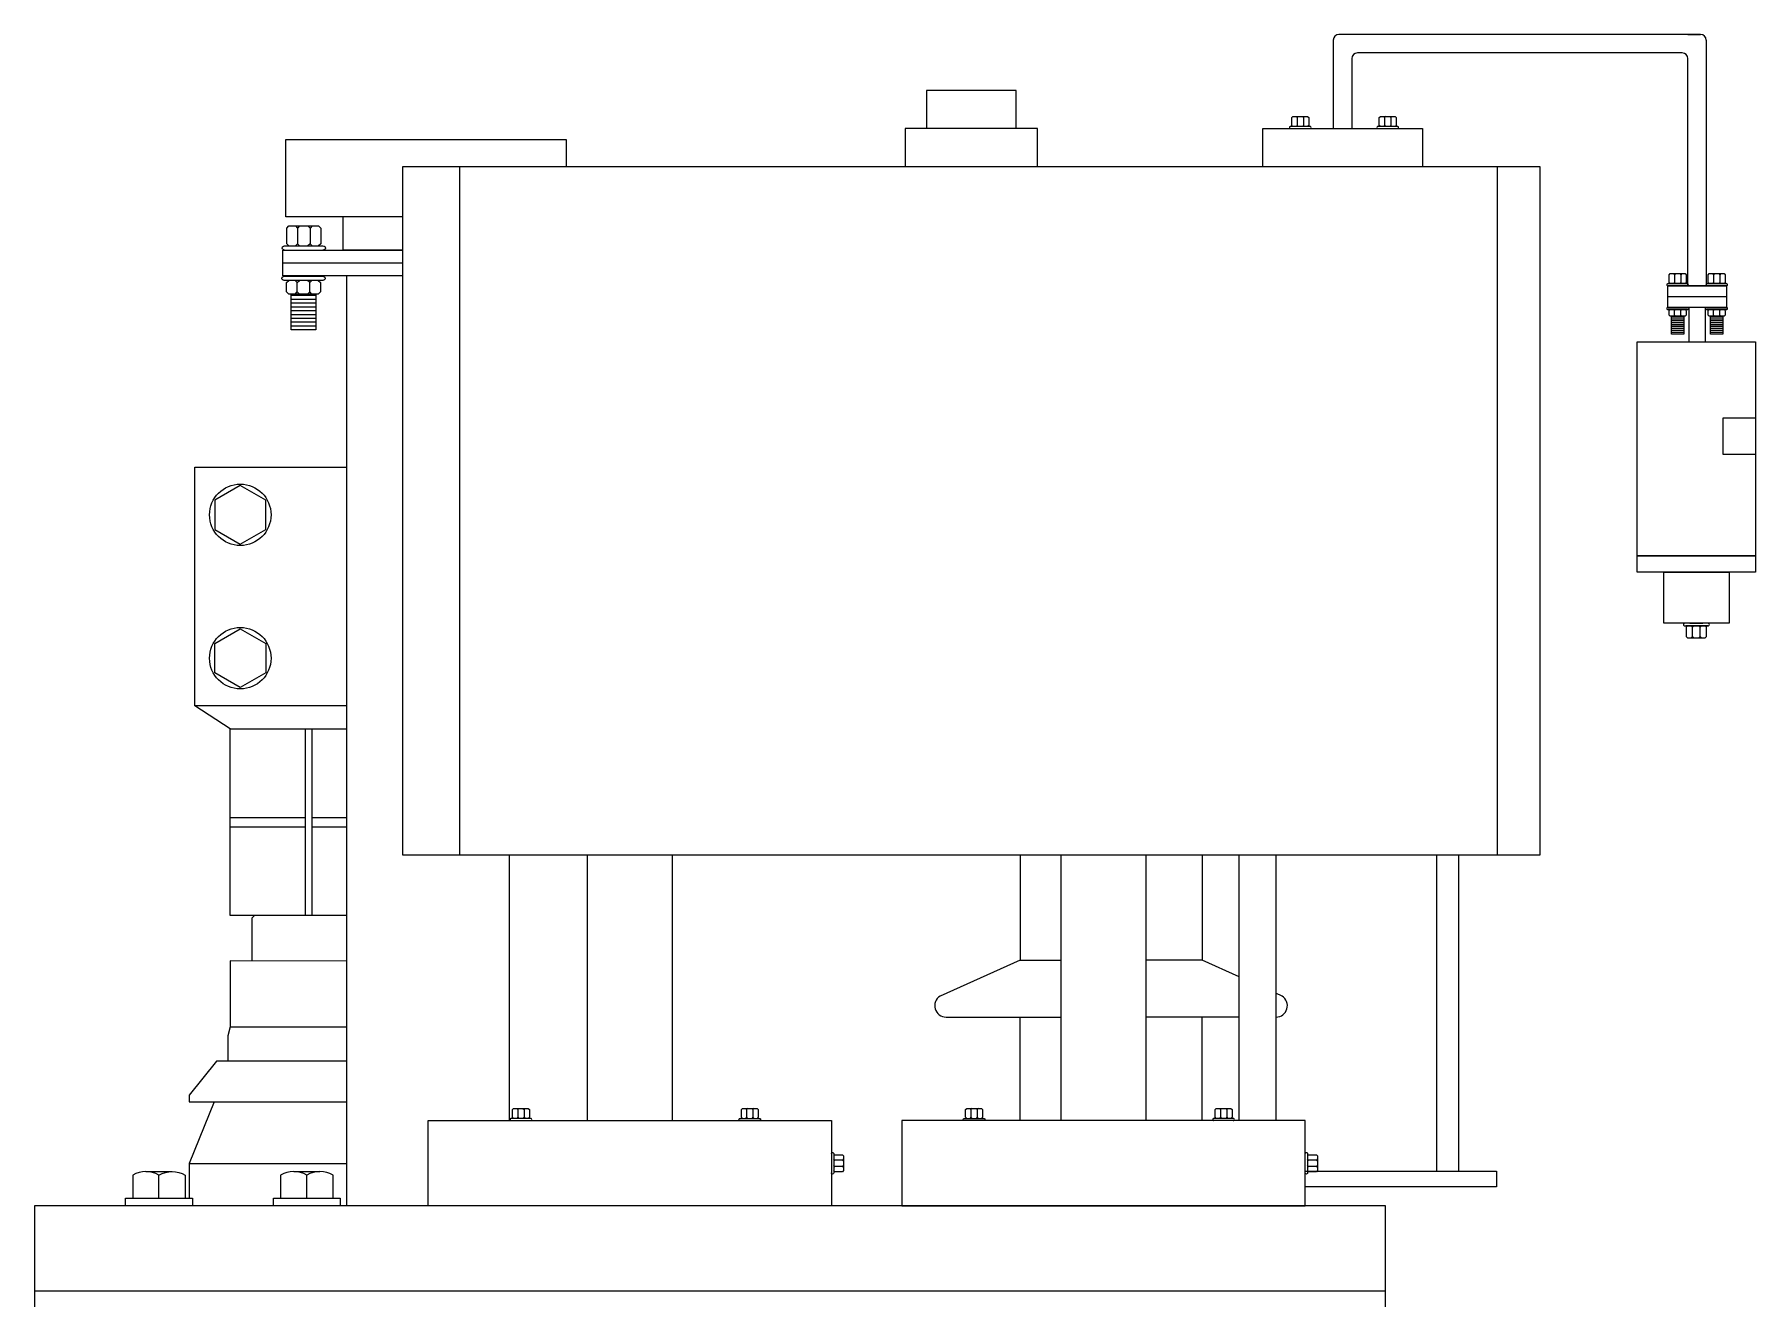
# Model space of a CAD drawing. Header units: inches. Extents: x 26.65 to 29.59, y 17.38 to 20.71.
# Drawn here: x 26.844 to 27.45, y 19.259 to 19.704 of the extents above; entities that cross this region are included whole.
import ezdxf

# ---------------------------------------------------------------- set-up
doc = ezdxf.new("R2010")
doc.units = ezdxf.units.IN
doc.header["$MEASUREMENT"] = 0
doc.linetypes.add('DASHEDX2', pattern=[1.5, 1, -0.5])
doc.layers.add('001_Dark_1 50', color=7, linetype='Continuous', lineweight=0, true_color=0x5c5c5c)
doc.layers.add('003_Light_1 50', color=7, linetype='Continuous', true_color=0xc2c2c2)
doc.layers.add('06', color=8, linetype='Continuous')

# ---------------------------------------------------------------- blocks, each defined once
blk = doc.blocks.new('A$C6F5A6055-flat-2')
at = {"layer": '06'}
for p, q in [((129.16, 212.1), (2, 212.1)), ((124.67, 212.1), (129.16, 212.1)), ((0, 210.1), (0, 179.11)), ((131.16, 210.1), (131.16, 123.75)), ((6.49, 203.61), (6.49, 179.11)), ((122.67, 205.61), (8.49, 205.61)), ((124.67, 123.75), (124.67, 203.61)), ((118.08, 127.63), (118.46, 128.01)), ((118.08, 124.88), (118.08, 127.63)), ((118.46, 128.01), (119.96, 128.01)), ((119.58, 128.01), (119.96, 127.63)), ((119.96, 128.01), (122.17, 128.01)), ((120.33, 128.01), (119.96, 127.63)), ((119.96, 127.63), (119.96, 124.88)), ((121.79, 128.01), (122.17, 127.63)), ((122.17, 128.01), (123.67, 128.01)), ((122.54, 128.01), (122.17, 127.63)), ((122.17, 127.63), (122.17, 124.88)), ((123.67, 128.01), (124.04, 127.63)), ((124.04, 127.63), (124.04, 124.88)), ((131.84, 127.63), (132.21, 128.01)), ((131.84, 124.88), (131.84, 127.63)), ((132.21, 128.01), (133.71, 128.01)), ((133.34, 128.01), (133.71, 127.63)), ((134.09, 128.01), (133.71, 127.63)), ((133.71, 128.01), (135.93, 128.01)), ((133.71, 127.63), (133.71, 124.88)), ((135.55, 128.01), (135.93, 127.63)), ((136.3, 128.01), (135.93, 127.63)), ((135.93, 128.01), (137.43, 128.01)), ((135.93, 127.63), (135.93, 124.88)), ((137.43, 128.01), (137.8, 127.63)), ((137.8, 127.63), (137.8, 124.88)), ((117.69, 124.51), (124.44, 124.51)), ((124.44, 123.76), (117.69, 123.76)), ((124.39, 124.51), (118.02, 124.51)), ((118.46, 124.51), (118.08, 124.88)), ((118.46, 124.51), (123.67, 124.51)), ((119.19, 123.76), (122.94, 123.76)), ((119.96, 124.88), (119.58, 124.51)), ((119.96, 124.88), (120.33, 124.51)), ((122.17, 124.88), (121.79, 124.51)), ((122.17, 124.88), (122.54, 124.51)), ((124.04, 124.88), (123.67, 124.51)), ((131.16, 123.75), (124.67, 123.75)), ((131.45, 124.5), (138.2, 124.5)), ((138.2, 123.75), (131.45, 123.75)), ((138.15, 124.5), (131.78, 124.5)), ((132.21, 124.5), (131.84, 124.88)), ((132.21, 124.5), (137.43, 124.5)), ((132.95, 123.75), (136.7, 123.75)), ((133.71, 124.88), (133.34, 124.5)), ((133.71, 124.88), (134.09, 124.5)), ((135.93, 124.88), (135.55, 124.5)), ((135.93, 124.88), (136.3, 124.5)), ((137.8, 124.88), (137.43, 124.5)), ((117.64, 119.95), (138.2, 119.95)), ((117.69, 116.14), (124.44, 116.14)), ((124.44, 115.39), (117.69, 115.39)), ((117.73, 115.39), (124.11, 115.39)), ((118.08, 115.02), (118.46, 115.39)), ((118.08, 113.39), (118.08, 115.02)), ((123.67, 115.39), (118.46, 115.39)), ((122.94, 116.14), (119.19, 116.14)), ((119.96, 115.02), (119.58, 115.39)), ((119.96, 115.02), (120.33, 115.39)), ((119.96, 113.39), (119.96, 115.02)), ((122.17, 115.02), (121.79, 115.39)), ((122.17, 115.02), (122.54, 115.39)), ((122.17, 113.39), (122.17, 115.02)), ((123.67, 115.39), (124.04, 115.02)), ((124.04, 115.02), (124.04, 113.39)), ((125.01, 116.15), (125.01, 104.08)), ((130.81, 116.15), (130.81, 104.08)), ((131.45, 116.15), (138.2, 116.15)), ((138.2, 115.4), (131.45, 115.4)), ((131.49, 115.4), (137.86, 115.4)), ((131.84, 115.02), (132.21, 115.4)), ((131.84, 113.39), (131.84, 115.02)), ((137.43, 115.4), (132.21, 115.4)), ((136.7, 116.15), (132.95, 116.15)), ((133.71, 115.02), (133.34, 115.4)), ((133.71, 115.02), (134.09, 115.4)), ((133.71, 113.39), (133.71, 115.02)), ((135.93, 115.02), (135.55, 115.4)), ((135.93, 115.02), (136.3, 115.4)), ((135.93, 113.39), (135.93, 115.02)), ((137.43, 115.4), (137.8, 115.02)), ((137.8, 115.02), (137.8, 113.39)), ((118.46, 113.01), (118.08, 113.39)), ((119.96, 113.01), (118.46, 113.01)), ((118.9, 106.7), (118.9, 113.01)), ((123.22, 112.73), (118.9, 112.73)), ((123.22, 112.06), (118.9, 112.06)), ((123.22, 112.06), (118.9, 112.06)), ((123.22, 111.39), (118.9, 111.39)), ((123.22, 111.39), (118.9, 111.39)), ((123.22, 110.72), (118.9, 110.72)), ((123.22, 110.72), (118.9, 110.72)), ((123.22, 110.05), (118.9, 110.05)), ((123.22, 110.05), (118.9, 110.05)), ((123.22, 109.38), (118.9, 109.38)), ((123.22, 109.38), (118.9, 109.38)), ((119.58, 113.01), (119.96, 113.39)), ((120.33, 113.01), (119.96, 113.39)), ((122.17, 113.01), (119.96, 113.01)), ((121.79, 113.01), (122.17, 113.39)), ((122.54, 113.01), (122.17, 113.39)), ((123.67, 113.01), (122.17, 113.01)), ((123.22, 113.01), (123.22, 106.7)), ((124.04, 113.39), (123.67, 113.01)), ((132.21, 113.02), (131.84, 113.39)), ((133.71, 113.02), (132.21, 113.02)), ((132.65, 106.71), (132.65, 113.02)), ((136.98, 112.74), (132.65, 112.74)), ((136.98, 112.07), (132.65, 112.07)), ((136.98, 112.07), (132.65, 112.07)), ((136.98, 111.4), (132.65, 111.4)), ((136.98, 111.4), (132.65, 111.4)), ((136.98, 110.73), (132.65, 110.73)), ((136.98, 110.73), (132.65, 110.73)), ((136.98, 110.06), (132.65, 110.06)), ((136.98, 110.06), (132.65, 110.06)), ((136.98, 109.39), (132.65, 109.39)), ((136.98, 109.39), (132.65, 109.39)), ((133.34, 113.02), (133.71, 113.39)), ((134.09, 113.02), (133.71, 113.39)), ((135.93, 113.02), (133.71, 113.02)), ((135.55, 113.02), (135.93, 113.39)), ((136.3, 113.02), (135.93, 113.39)), ((137.43, 113.02), (135.93, 113.02)), ((136.98, 113.02), (136.98, 106.71)), ((137.8, 113.39), (137.43, 113.02)), ((123.22, 108.71), (118.9, 108.71)), ((123.22, 108.71), (118.9, 108.71)), ((123.22, 108.04), (118.9, 108.04)), ((123.22, 108.04), (118.9, 108.04)), ((123.22, 107.37), (118.9, 107.37)), ((123.22, 107.37), (118.9, 107.37)), ((123.22, 106.7), (118.9, 106.7)), ((136.98, 108.72), (132.65, 108.72)), ((136.98, 108.72), (132.65, 108.72)), ((136.98, 108.05), (132.65, 108.05)), ((136.98, 108.05), (132.65, 108.05)), ((136.98, 107.38), (132.65, 107.38)), ((136.98, 107.38), (132.65, 107.38)), ((136.98, 106.71), (132.65, 106.71)), ((131.71, 5.1), (123.61, 5.1)), ((123.61, 4.2), (131.71, 4.2)), ((131.66, 4.2), (124.01, 4.2)), ((124.53, 4.2), (124.08, 3.75)), ((124.08, 3.75), (124.08, 0.45)), ((124.08, 0.45), (124.53, 0)), ((124.53, 4.2), (130.79, 4.2)), ((125.41, 5.1), (129.91, 5.1)), ((126.33, 3.75), (125.88, 4.2)), ((125.88, 0), (126.33, 0.45)), ((126.33, 3.75), (126.78, 4.2)), ((126.33, 0.45), (126.33, 3.75)), ((126.78, 0), (126.33, 0.45)), ((128.99, 3.75), (128.54, 4.2)), ((128.54, 0), (128.99, 0.45)), ((128.99, 3.75), (129.44, 4.2)), ((128.99, 0.45), (128.99, 3.75)), ((129.44, 0), (128.99, 0.45)), ((131.24, 3.75), (130.79, 4.2)), ((130.79, 0), (131.24, 0.45)), ((131.24, 0.45), (131.24, 3.75)), ((124.53, 0), (126.33, 0)), ((126.33, 0), (128.99, 0)), ((128.99, 0), (130.79, 0))]:
    blk.add_line(p, q, dxfattribs=at)
for points in [[(117.64, 123.75), (138.2, 123.75), (138.2, 116.15), (117.64, 116.15)], [(106.85, 104.08), (148.47, 104.08), (148.47, 28.77), (106.85, 28.77)], [(106.85, 28.77), (148.47, 28.77), (148.47, 28.77), (106.85, 28.77)], [(106.85, 28.77), (148.47, 28.77), (148.47, 23.03), (106.85, 23.03)], [(116.18, 23.03), (139.14, 23.03), (139.14, 5.1), (116.18, 5.1)]]:
    blk.add_lwpolyline(points, close=True, dxfattribs=at)
blk.add_lwpolyline([(148.47, 64.41), (137.05, 64.41), (137.05, 77.34), (148.47, 77.34)], dxfattribs=at)
for centre, radius, start, end in [((2, 210.1), 2, 90, 180), ((129.16, 210.1), 2, 0, 90), ((8.49, 203.61), 2, 90, 180), ((122.67, 203.61), 2, 0, 90), ((117.64, 124.13), 0.378, 82.73479, 277.26521), ((124.48, 124.13), 0.378, 262.73479, 97.26521), ((131.4, 124.13), 0.378, 82.73479, 277.26521), ((138.24, 124.13), 0.378, 262.73479, 97.26521), ((117.64, 115.77), 0.378, 82.73479, 277.26521), ((124.48, 115.77), 0.378, 262.73479, 97.26521), ((131.4, 115.77), 0.378, 82.73479, 277.26521), ((138.24, 115.77), 0.378, 262.73479, 97.26521), ((123.55, 4.65), 0.454, 82.73479, 277.26521), ((131.77, 4.65), 0.454, 262.73479, 97.26521)]:
    blk.add_arc(centre, radius, start, end, dxfattribs=at)

msp = doc.modelspace()

# ---------------------------------------------------------------- linework, layer by layer
at = {"layer": '001_Dark_1 50'}
msp.add_line((27.3195, 19.26202), (26.8445, 19.26202), dxfattribs=at)
msp.add_lwpolyline([(27.3195, 17.93765), (27.3195, 19.29202), (26.8445, 19.29202), (26.8445, 17.93765)], dxfattribs=at)
at = {"layer": '003_Light_1 50'}
for p, q in [((27.28842, 19.67459), (27.28842, 19.67183)), ((27.29063, 19.67459), (27.29063, 19.67183)), ((27.31919, 19.67459), (27.31919, 19.67183)), ((27.3214, 19.67459), (27.3214, 19.67183)), ((26.93773, 19.6365), (26.93698, 19.63575)), ((26.94215, 19.6365), (26.9414, 19.63575)), ((26.93698, 19.63024), (26.93773, 19.62949)), ((26.9414, 19.63024), (26.94215, 19.62949)), ((26.94341, 19.612), (26.93477, 19.612)), ((26.93689, 19.61657), (26.93764, 19.61732)), ((26.93764, 19.61257), (26.93689, 19.61332)), ((26.94131, 19.61657), (26.94206, 19.61732)), ((26.94206, 19.61257), (26.94131, 19.61332)), ((26.94341, 19.61066), (26.93477, 19.61066)), ((26.94341, 19.60932), (26.93477, 19.60932)), ((26.94341, 19.60798), (26.93477, 19.60798)), ((26.94341, 19.60665), (26.93477, 19.60665)), ((26.94341, 19.60531), (26.93477, 19.60531)), ((26.94341, 19.60397), (26.93477, 19.60397)), ((26.94341, 19.60263), (26.93477, 19.60263)), ((26.94341, 19.60129), (26.93477, 19.60129)), ((26.91328, 19.45975), (26.90088, 19.46775)), ((26.93968, 19.45975), (26.93968, 19.39415)), ((26.94208, 19.45975), (26.94208, 19.39415)), ((26.91328, 19.4286), (26.93968, 19.4286)), ((26.91328, 19.42529), (26.93968, 19.42529)), ((26.94208, 19.4286), (26.95439, 19.4286)), ((26.94208, 19.42529), (26.95439, 19.42529)), ((27.19101, 19.37838), (27.20539, 19.37838)), ((27.26804, 19.37254), (27.25501, 19.37838)), ((27.19101, 19.32202), (27.19101, 19.35838)), ((27.26804, 19.35838), (27.23539, 19.35838)), ((27.25501, 19.32202), (27.25501, 19.35838)), ((27.01405, 19.32628), (27.01442, 19.3259)), ((27.01442, 19.32315), (27.01405, 19.32277)), ((27.01701, 19.32628), (27.01664, 19.3259)), ((27.01664, 19.32315), (27.01701, 19.32277)), ((27.09453, 19.32628), (27.0949, 19.3259)), ((27.0949, 19.32315), (27.09453, 19.32277)), ((27.09749, 19.32628), (27.09711, 19.3259)), ((27.09711, 19.32315), (27.09749, 19.32277)), ((27.17339, 19.32628), (27.17376, 19.3259)), ((27.17376, 19.32315), (27.17339, 19.32277)), ((27.17635, 19.32628), (27.17598, 19.3259)), ((27.17598, 19.32315), (27.17635, 19.32277)), ((27.26109, 19.32628), (27.26147, 19.3259)), ((27.26147, 19.32315), (27.26109, 19.32277)), ((27.26406, 19.32628), (27.26368, 19.3259)), ((27.26368, 19.32315), (27.26406, 19.32277)), ((26.88366, 19.30412), (26.89289, 19.30412)), ((26.89888, 19.30695), (26.89888, 19.29471)), ((26.93566, 19.30412), (26.94489, 19.30412)), ((27.12586, 19.30813), (27.12549, 19.30851)), ((27.12586, 19.30592), (27.12549, 19.30554)), ((27.12899, 19.30851), (27.12862, 19.30813)), ((27.12899, 19.30554), (27.12862, 19.30592)), ((27.29243, 19.30813), (27.29206, 19.30851)), ((27.29243, 19.30592), (27.29206, 19.30554)), ((27.29556, 19.30851), (27.29519, 19.30813)), ((27.29556, 19.30554), (27.29519, 19.30592)), ((26.94028, 19.29471), (26.94028, 19.30286))]:
    msp.add_line(p, q, dxfattribs=at)
at = {"layer": '003_Light_1 50', "linetype": 'DASHEDX2'}
for p, q in [((26.99389, 19.65733), (26.99389, 19.41546)), ((27.35889, 19.41546), (27.35889, 19.65733))]:
    msp.add_line(p, q, dxfattribs=at)
at = {"layer": '003_Light_1 50'}
for points in [[(27.1897, 19.67071), (27.1897, 19.68408), (27.15809, 19.68408), (27.15809, 19.67071)], [(27.28692, 19.67146), (27.28655, 19.67183), (27.28655, 19.67459), (27.28692, 19.67496), (27.29213, 19.67496), (27.29251, 19.67459), (27.29251, 19.67183), (27.29213, 19.67146)], [(27.2888, 19.67496), (27.28842, 19.67459), (27.28805, 19.67496)], [(27.29026, 19.67496), (27.29063, 19.67459), (27.29101, 19.67496)], [(27.31769, 19.67146), (27.31732, 19.67183), (27.31732, 19.67459), (27.31769, 19.67496), (27.3229, 19.67496), (27.32328, 19.67459), (27.32328, 19.67183), (27.3229, 19.67146)], [(27.31957, 19.67496), (27.31919, 19.67459), (27.31882, 19.67496)], [(27.32103, 19.67496), (27.3214, 19.67459), (27.32178, 19.67496)], [(26.97389, 19.6397), (26.9329, 19.6397), (26.9329, 19.66694), (27.03139, 19.66694), (27.03139, 19.65733)], [(27.1972, 19.65733), (27.1972, 19.67071), (27.15059, 19.67071), (27.15059, 19.65733)], [(27.27634, 19.65733), (27.27634, 19.67071), (27.33255, 19.67071), (27.33255, 19.65733)], [(27.2888, 19.67146), (27.28842, 19.67183), (27.28805, 19.67146)], [(27.29101, 19.67146), (27.29063, 19.67183), (27.29026, 19.67146)], [(27.31957, 19.67146), (27.31919, 19.67183), (27.31882, 19.67146)], [(27.32178, 19.67146), (27.3214, 19.67183), (27.32103, 19.67146)], [(26.93398, 19.62949), (26.93323, 19.63024), (26.93323, 19.63575), (26.93398, 19.6365), (26.9444, 19.6365), (26.94515, 19.63575), (26.94515, 19.63024), (26.9444, 19.62949)], [(26.93623, 19.6365), (26.93698, 19.63575), (26.93698, 19.63024), (26.93623, 19.62949)], [(26.94065, 19.6365), (26.9414, 19.63575), (26.9414, 19.63024), (26.94065, 19.62949)], [(26.97389, 19.62794), (26.95303, 19.62794), (26.95303, 19.6397)], [(26.97389, 19.61897), (26.93181, 19.61897), (26.93181, 19.62799), (26.97389, 19.62799)], [(26.93181, 19.62348), (26.97389, 19.62348)], [(26.98291, 19.29202), (26.98291, 19.32202), (27.12474, 19.32202), (27.12474, 19.29202), (26.95439, 19.29202), (26.95439, 19.61897)], [(26.94431, 19.61732), (26.94506, 19.61657), (26.94506, 19.61332), (26.94431, 19.61257), (26.93389, 19.61257), (26.93314, 19.61332), (26.93314, 19.61657), (26.93389, 19.61732)], [(26.94341, 19.61257), (26.94341, 19.59995), (26.93477, 19.59995), (26.93477, 19.61257)], [(26.93614, 19.61257), (26.93689, 19.61332), (26.93689, 19.61657), (26.93614, 19.61732)], [(26.94056, 19.61257), (26.94131, 19.61332), (26.94131, 19.61657), (26.94056, 19.61732)], [(26.95439, 19.46775), (26.90088, 19.46775), (26.90088, 19.55175), (26.95439, 19.55175)], [(26.95439, 19.39415), (26.91328, 19.39415), (26.91328, 19.45975), (26.95439, 19.45975)], [(27.01142, 19.41546), (27.01142, 19.32202)], [(27.03882, 19.41546), (27.03882, 19.32202)], [(27.06882, 19.32202), (27.06882, 19.41546)], [(27.20539, 19.41546), (27.20539, 19.32202)], [(27.23539, 19.32202), (27.23539, 19.41546)], [(27.25501, 19.41546), (27.25501, 19.37838), (27.23539, 19.37838)], [(27.26804, 19.32202), (27.26804, 19.41546)], [(27.28098, 19.41546), (27.28098, 19.32202)], [(27.33754, 19.3042), (27.33754, 19.41546)], [(27.34516, 19.41546), (27.34516, 19.3042)], [(26.92192, 19.39415), (26.92088, 19.39311), (26.92088, 19.37815)], [(26.95439, 19.37803), (26.91328, 19.37815), (26.91328, 19.35495), (26.95439, 19.35495)], [(26.91328, 19.35495), (26.91248, 19.35175), (26.91248, 19.34295)], [(26.95439, 19.34295), (26.90848, 19.34295), (26.89888, 19.33095), (26.89888, 19.32855), (26.95439, 19.32855)], [(26.90768, 19.32855), (26.89888, 19.30695), (26.95439, 19.30695)], [(27.01292, 19.32277), (27.01255, 19.32315), (27.01255, 19.3259), (27.01292, 19.32628), (27.01814, 19.32628), (27.01851, 19.3259), (27.01851, 19.32315), (27.01814, 19.32277)], [(27.0148, 19.32628), (27.01442, 19.3259), (27.01442, 19.32315), (27.0148, 19.32277)], [(27.01626, 19.32628), (27.01664, 19.3259), (27.01664, 19.32315), (27.01626, 19.32277)], [(27.0934, 19.32277), (27.09303, 19.32315), (27.09303, 19.3259), (27.0934, 19.32628), (27.09861, 19.32628), (27.09899, 19.3259), (27.09899, 19.32315), (27.09861, 19.32277)], [(27.09528, 19.32628), (27.0949, 19.3259), (27.0949, 19.32315), (27.09528, 19.32277)], [(27.09674, 19.32628), (27.09711, 19.3259), (27.09711, 19.32315), (27.09674, 19.32277)], [(27.17226, 19.32277), (27.17189, 19.32315), (27.17189, 19.3259), (27.17226, 19.32628), (27.17748, 19.32628), (27.17785, 19.3259), (27.17785, 19.32315), (27.17748, 19.32277)], [(27.17414, 19.32628), (27.17376, 19.3259), (27.17376, 19.32315), (27.17414, 19.32277)], [(27.1756, 19.32628), (27.17598, 19.3259), (27.17598, 19.32315), (27.1756, 19.32277)], [(27.25997, 19.32277), (27.25959, 19.32315), (27.25959, 19.3259), (27.25997, 19.32628), (27.26518, 19.32628), (27.26556, 19.3259), (27.26556, 19.32315), (27.26518, 19.32277)], [(27.26184, 19.32628), (27.26147, 19.3259), (27.26147, 19.32315), (27.26184, 19.32277)], [(27.26331, 19.32628), (27.26368, 19.3259), (27.26368, 19.32315), (27.26331, 19.32277)], [(27.12549, 19.30963), (27.12586, 19.31001), (27.12862, 19.31001), (27.12899, 19.30963), (27.12899, 19.30442), (27.12862, 19.30404), (27.12586, 19.30404), (27.12549, 19.30442)], [(27.29206, 19.30963), (27.29243, 19.31001), (27.29519, 19.31001), (27.29556, 19.30963), (27.29556, 19.30442), (27.29519, 19.30404), (27.29243, 19.30404), (27.29206, 19.30442)], [(27.12899, 19.30776), (27.12862, 19.30813), (27.12586, 19.30813), (27.12549, 19.30776)], [(27.12899, 19.30629), (27.12862, 19.30592), (27.12586, 19.30592), (27.12549, 19.30629)], [(27.29131, 19.3042), (27.35854, 19.3042), (27.35854, 19.29876), (27.29131, 19.29876)], [(27.29556, 19.30776), (27.29519, 19.30813), (27.29243, 19.30813), (27.29206, 19.30776)], [(27.29556, 19.30629), (27.29519, 19.30592), (27.29243, 19.30592), (27.29206, 19.30629)], [(26.87651, 19.29202), (26.87651, 19.29471), (26.90004, 19.29471), (26.90004, 19.29202)], [(26.92851, 19.29202), (26.92851, 19.29471), (26.95204, 19.29471), (26.95204, 19.29202)]]:
    msp.add_lwpolyline(points, dxfattribs=at)
for points in [[(27.2929, 19.67071, 1.135579), (27.2929, 19.67146), (27.28615, 19.67146, 1.135579), (27.28615, 19.67071)], [(27.32367, 19.67071, 1.135579), (27.32367, 19.67146), (27.31692, 19.67146, 1.135579), (27.31692, 19.67071)], [(26.93244, 19.62799, -1.135579), (26.93244, 19.62949), (26.94594, 19.62949, -1.135579), (26.94594, 19.62799)], [(27.19101, 19.41546), (27.19101, 19.37838), (27.16289, 19.36577, 0.753517), (27.16501, 19.35838), (27.20539, 19.35838)], [(27.28098, 19.35838), (27.28101, 19.35838, 0.753517), (27.28313, 19.36577), (27.28098, 19.36674)], [(27.01891, 19.32202, 1.135579), (27.01891, 19.32277), (27.01216, 19.32277, 1.135579), (27.01216, 19.32202)], [(27.09263, 19.32202, -1.135579), (27.09263, 19.32277), (27.09938, 19.32277, -1.135579), (27.09938, 19.32202)], [(27.17149, 19.32202, -1.135579), (27.17149, 19.32277), (27.17824, 19.32277, -1.135579), (27.17824, 19.32202)], [(27.26595, 19.32202, 1.135579), (27.26595, 19.32277), (27.2592, 19.32277, 1.135579), (27.2592, 19.32202)], [(27.12474, 19.3104, -1.135579), (27.12549, 19.3104), (27.12549, 19.30365, -1.135579), (27.12474, 19.30365)], [(27.29131, 19.3104, -1.135579), (27.29206, 19.3104), (27.29206, 19.30365, -1.135579), (27.29131, 19.30365)], [(26.88828, 19.30286, 0.27283), (26.87904, 19.30286), (26.87904, 19.29471)], [(26.88828, 19.29471), (26.88828, 19.30286, -0.27283), (26.89751, 19.30286), (26.89751, 19.29471)], [(26.94951, 19.29471), (26.94951, 19.30286, 0.27283), (26.94028, 19.30286, 0.27283), (26.93104, 19.30286), (26.93104, 19.29471)]]:
    msp.add_lwpolyline(points, format="xyb", dxfattribs=at)
for points in [[(27.37389, 19.65733), (26.97389, 19.65733), (26.97389, 19.41546), (27.37389, 19.41546)], [(26.92584, 19.54012), (26.91688, 19.54529), (26.90791, 19.54012), (26.90791, 19.52977), (26.91688, 19.5246), (26.92584, 19.52977)], [(26.92584, 19.47937), (26.91688, 19.4742), (26.90791, 19.47937), (26.90791, 19.48972), (26.91688, 19.49489), (26.92584, 19.48972)], [(27.29131, 19.29202), (27.29131, 19.32202), (27.14947, 19.32202), (27.14947, 19.29202)]]:
    msp.add_lwpolyline(points, close=True, dxfattribs=at)
msp.add_lwpolyline([(26.94585, 19.61732), (26.93235, 19.61732, -1.135579), (26.93235, 19.61882), (26.94585, 19.61882, -1.135579)], format="xyb", close=True, dxfattribs=at)
for centre in [(26.91688, 19.53495), (26.91688, 19.48455)]:
    msp.add_circle(centre, 0.0108, dxfattribs=at)

# ---------------------------------------------------------------- block references
at = {"xscale": 0.001, "yscale": 0.001, "zscale": 0.001}
msp.add_blockref('A$C6F5A6055-flat-2', (27.30113, 19.49172), dxfattribs=at)

doc.saveas('drawing.dxf')
